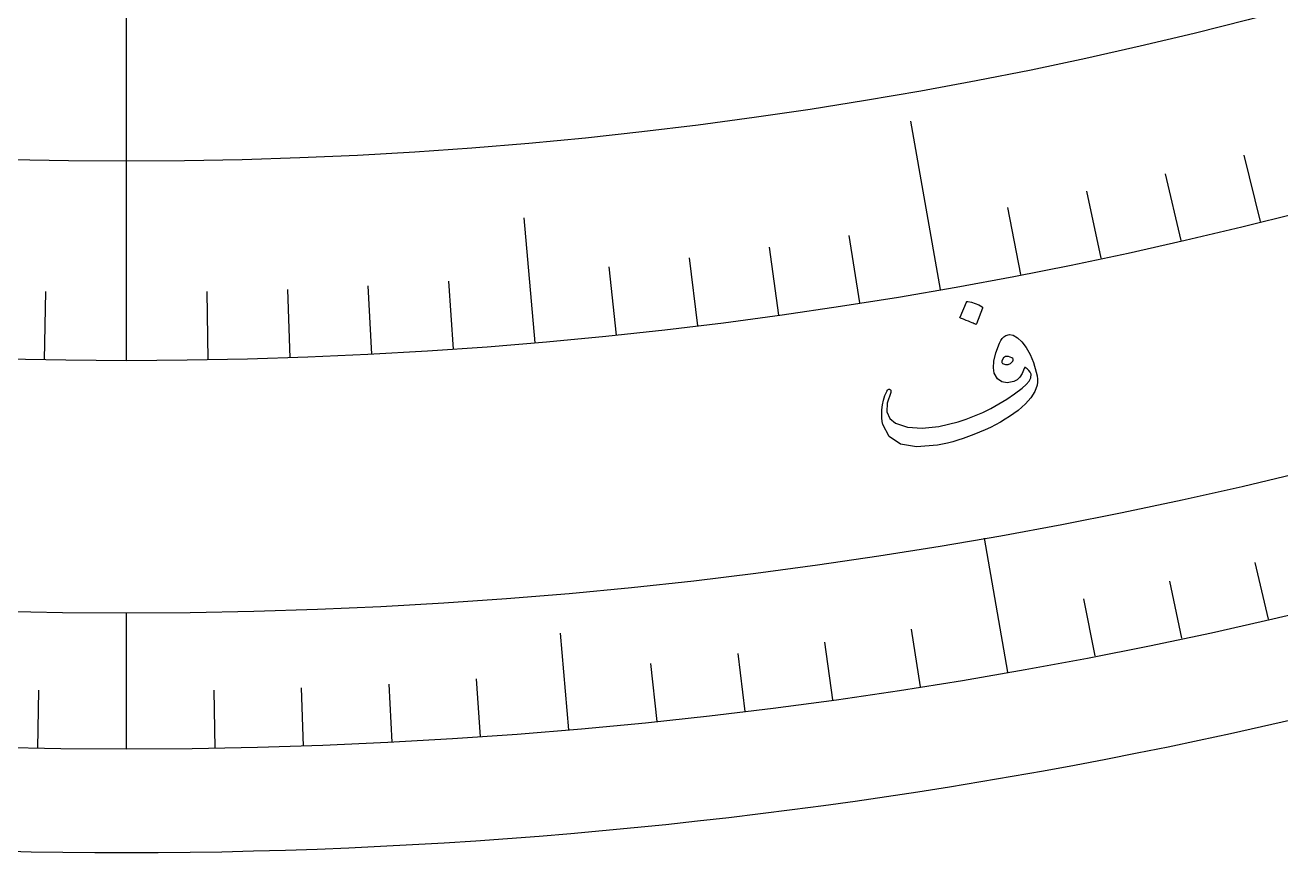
# Model space of a CAD drawing. Header units: millimetres. Extents: x -82 to 82, y -82 to 107.
# Drawn here: x -1.61 to 18.39, y -82.5 to -69.32 of the extents above; entities that cross this region are included whole.
import ezdxf

# ---------------------------------------------------------------- set-up
doc = ezdxf.new("R2010")
doc.units = ezdxf.units.MM
for name, color, linetype in [('CUT_OUTER', 1, 'Continuous'), ('ENGRAVE', 7, 'Continuous'), ('ENGRAVE_FINE', 8, 'Continuous'), ('TEXT', 5, 'Continuous')]:
    doc.layers.add(name, color=color, linetype=linetype)

msp = doc.modelspace()

# ---------------------------------------------------------------- linework, layer by layer
at = {"layer": 'CUT_OUTER'}
msp.add_lwpolyline([(18.5694, -80.383), (18.0759, -80.4954), (17.5816, -80.6048), (17.0867, -80.7112), (16.5911, -80.8145), (16.095, -80.9148), (15.5982, -81.012), (15.1008, -81.1062), (14.6028, -81.1973), (14.1044, -81.2854), (13.6053, -81.3704), (13.1058, -81.4524), (12.6058, -81.5312), (12.1053, -81.6071), (11.6043, -81.6798), (11.1029, -81.7495), (10.6011, -81.8161), (10.0989, -81.8796), (9.5963, -81.94), (9.0933, -81.9973), (8.59, -82.0516), (8.0864, -82.1027), (7.5825, -82.1508), (7.0783, -82.1958), (6.5738, -82.2377), (6.0691, -82.2765), (5.5641, -82.3122), (5.059, -82.3447), (4.5536, -82.3742), (4.0481, -82.4006), (3.5424, -82.4239), (3.0366, -82.4441), (2.5307, -82.4612), (2.0247, -82.4752), (1.5186, -82.486), (1.0124, -82.4938), (0.5062, -82.4984), (0, -82.5), (-0.5062, -82.4984), (-1.0124, -82.4938), (-1.5186, -82.486), (-2.0247, -82.4752)], dxfattribs=at)
at = {"layer": 'ENGRAVE'}
for points in [[(0, -74.6625), (0, -65.5875)], [(12.965, -73.5282), (12.4922, -70.8471)], [(6.5073, -74.3784), (6.3333, -72.3895)], [(14.0395, -79.6217), (13.6634, -77.489)], [(0, -80.85), (0, -78.6844)], [(7.0465, -80.5423), (6.9117, -79.0014)]]:
    msp.add_lwpolyline(points, dxfattribs=at)
for radius in [80.85, 80.85, 78.6844, 74.6625, 74.6625, 71.4862]:
    msp.add_circle((0, 0), radius, dxfattribs=at)
at = {"layer": 'ENGRAVE_FINE'}
for points in [[(18.0625, -72.4447), (17.799, -71.3881)], [(16.7954, -72.7489), (16.5504, -71.6878)], [(15.5232, -73.0309), (15.2968, -71.9657)], [(14.2463, -73.2907), (14.0385, -72.2217)], [(11.6798, -73.7433), (11.5094, -72.6677)], [(10.391, -73.9359), (10.2395, -72.8575)], [(7.8044, -74.2535), (7.6905, -73.1705)], [(9.0991, -74.106), (8.9664, -73.0251)], [(5.2082, -74.4806), (5.1322, -73.3943)], [(-1.303, -74.6511), (-1.284, -73.5623)], [(1.303, -74.6511), (1.284, -73.5623)], [(2.6057, -74.617), (2.5677, -73.5287)], [(3.9075, -74.5602), (3.8505, -73.4727)], [(18.1873, -78.7778), (17.9785, -77.8735)], [(16.8097, -79.0832), (16.6167, -78.1754)], [(15.4269, -79.3646), (15.2498, -78.4535)], [(12.6477, -79.8546), (12.5025, -78.9379)], [(11.2521, -80.0632), (11.123, -79.1441)], [(9.8531, -80.2474), (9.74, -79.3261)], [(8.4511, -80.4071), (8.3541, -79.4841)], [(5.6398, -80.6531), (5.5751, -79.7272)], [(-1.411, -80.8377), (-1.3948, -79.9097)], [(1.411, -80.8377), (1.3948, -79.9097)], [(2.8216, -80.8007), (2.7892, -79.8732)], [(4.2314, -80.7392), (4.1828, -79.8123)]]:
    msp.add_lwpolyline(points, dxfattribs=at)
at = {"layer": 'TEXT'}
for points in [[(13.3783, -73.7291), (13.3813, -73.7248), (13.3859, -73.7217), (13.3922, -73.7198), (13.4002, -73.7191), (13.4603, -73.732), (13.518, -73.7506), (13.5735, -73.7749), (13.6268, -73.8048), (13.6324, -73.8099), (13.6354, -73.8154), (13.636, -73.8213), (13.634, -73.8278), (13.5395, -74.0754), (13.5355, -74.0817), (13.5292, -74.0841), (13.5208, -74.0828), (13.5102, -74.0778), (13.501, -74.0734), (13.4866, -74.0669), (13.4669, -74.0584), (13.4421, -74.0477), (13.4117, -74.0351), (13.3754, -74.0204), (13.3331, -74.0038), (13.2849, -73.9852), (13.2784, -73.9819), (13.2747, -73.978), (13.2739, -73.9736), (13.276, -73.9687)], [(14.0046, -74.2619), (14.0614, -74.2468), (14.123, -74.2585), (14.1893, -74.2968), (14.2605, -74.3619), (14.33, -74.451), (14.3914, -74.5614), (14.4445, -74.693), (14.4894, -74.846), (14.502, -74.9022), (14.5083, -74.9554), (14.5084, -75.0057), (14.5022, -75.053), (14.467, -75.1518), (14.4053, -75.2515), (14.3169, -75.352), (14.2018, -75.4532), (14.1353, -75.5025), (14.0659, -75.5503), (13.9936, -75.5963), (13.9186, -75.6408), (13.8404, -75.6836), (13.7591, -75.7249), (13.6746, -75.7645), (13.5869, -75.8025), (13.4983, -75.8383), (13.4113, -75.8712), (13.3258, -75.9013), (13.2419, -75.9286), (13.1594, -75.9529), (13.078, -75.974), (12.9978, -75.992), (12.9187, -76.0069), (12.5835, -76.0358), (12.3265, -75.9897), (12.148, -75.8696), (12.048, -75.676), (12.0384, -75.6288), (12.0326, -75.5743), (12.0305, -75.5124), (12.032, -75.4431), (12.0403, -75.366), (12.0565, -75.2898), (12.0807, -75.2146), (12.1129, -75.1403), (12.118, -75.1316), (12.1246, -75.1249), (12.1327, -75.1202), (12.1422, -75.1175), (12.1517, -75.1173), (12.1599, -75.1199), (12.1666, -75.1254), (12.1719, -75.1338), (12.1753, -75.1435), (12.1764, -75.1527), (12.1752, -75.1616), (12.1717, -75.1701), (12.1178, -75.3392), (12.1128, -75.477), (12.1571, -75.5834), (12.2508, -75.6585), (12.4414, -75.7214), (12.6706, -75.7389), (12.9384, -75.7107), (13.2441, -75.6362), (13.3762, -75.5929), (13.5073, -75.5427), (13.6372, -75.4857), (13.7659, -75.4218), (13.8932, -75.3511), (14.0189, -75.2736), (14.143, -75.1894), (14.2653, -75.0984), (14.3291, -75.0436), (14.3747, -74.9888), (14.402, -74.934), (14.4112, -74.8793), (14.3942, -74.8461), (14.372, -74.817), (14.3445, -74.792), (14.3118, -74.7709), (14.3083, -74.7703), (14.3046, -74.773), (14.3009, -74.7792), (14.2971, -74.7889), (14.2681, -74.8646), (14.2308, -74.9244), (14.185, -74.9684), (14.131, -74.9964), (14.0264, -75.0175), (13.94, -75.0018), (13.8717, -74.9493), (13.8216, -74.86), (13.8066, -74.7758), (13.8155, -74.6679), (13.848, -74.5363), (13.904, -74.3809), (13.9234, -74.3414), (13.9466, -74.3085), (13.9737, -74.282), (14.0046, -74.2619)], [(14.1144, -74.6689), (14.1227, -74.6537), (14.1233, -74.6399), (14.1162, -74.6276), (14.1016, -74.6167), (14.0461, -74.5942), (14.0011, -74.5947), (13.9664, -74.6182), (13.942, -74.6649), (13.9402, -74.6781), (13.9413, -74.6893), (13.9455, -74.6983), (13.9526, -74.7054), (13.9982, -74.7237), (14.0404, -74.7238), (14.0792, -74.7055), (14.1144, -74.6689)]]:
    msp.add_lwpolyline(points, close=True, dxfattribs=at)

doc.saveas('drawing.dxf')
